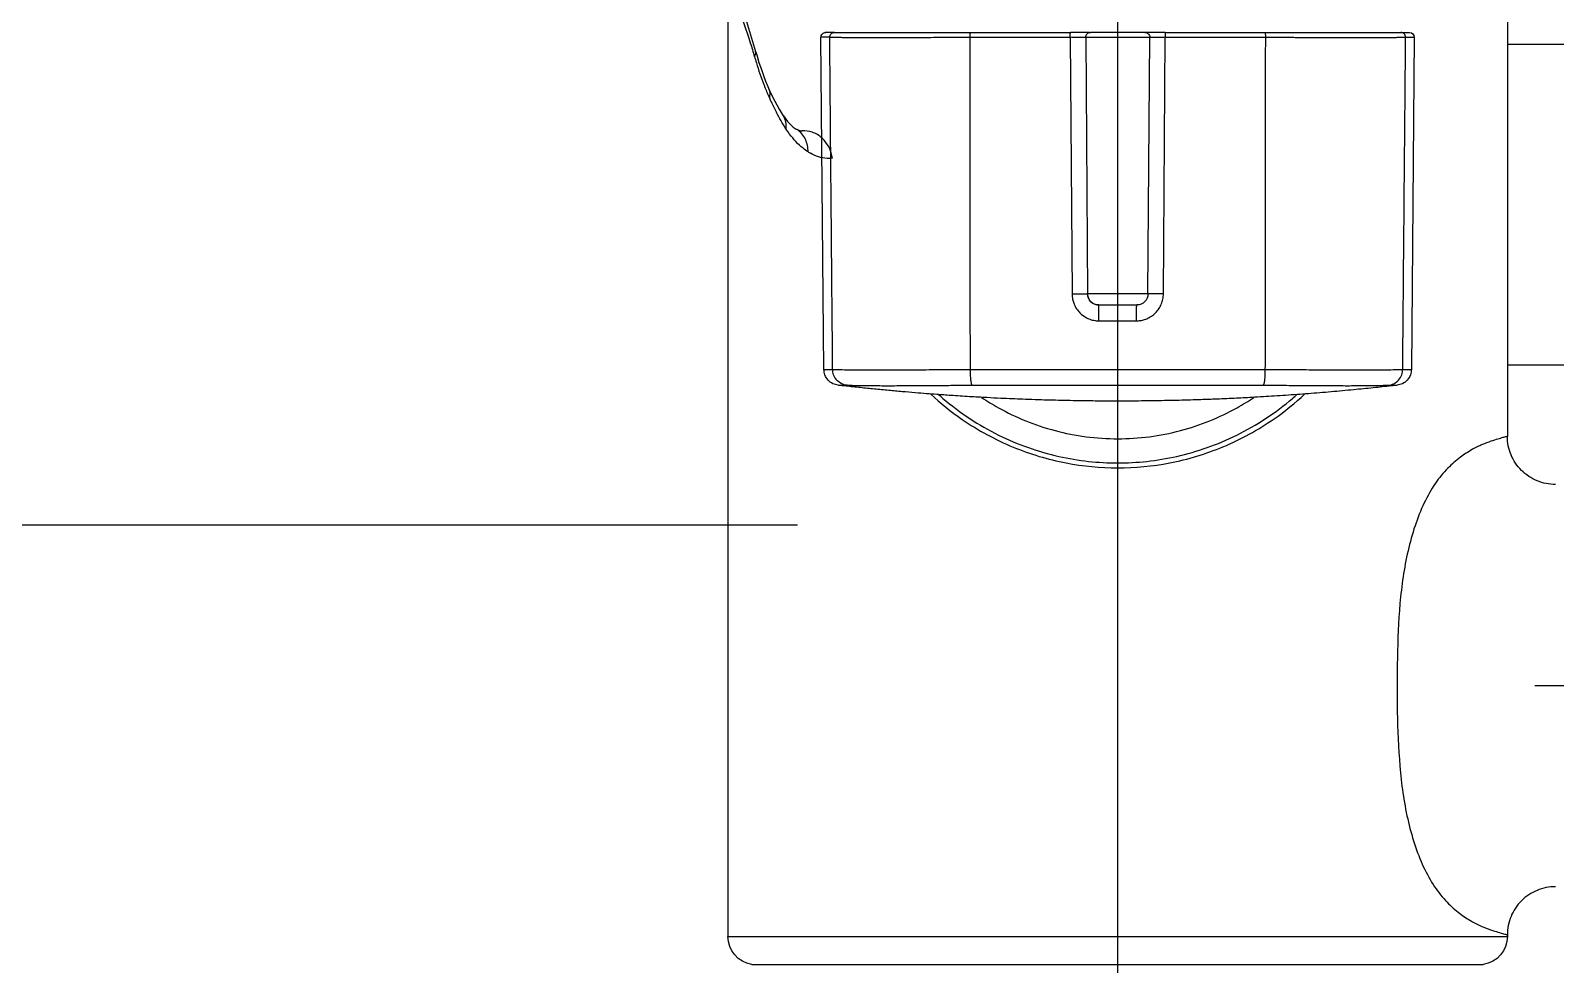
# Model space of a CAD drawing. Header units: millimetres. Extents: x 18456 to 179493, y -203649 to 469211.
# Drawn here: x 103222.5 to 103317.6, y -179311.6 to -179253.3 of the extents above; entities that cross this region are included whole.
import ezdxf

# ---------------------------------------------------------------- set-up
doc = ezdxf.new("R2010")
doc.units = ezdxf.units.MM
doc.layers.add('X-평면도(기본형)$0$FUR', color=6, linetype='Continuous', true_color=0xff00ff)
doc.layers.add('X-평면도(기본형)$0$TIL', color=5, linetype='Continuous', true_color=0x0000ff)

# ---------------------------------------------------------------- blocks, each defined once
blk = doc.blocks.new('X-평면도(기본형)$0$A$C5C7666B6')
at = {"layer": 'X-평면도(기본형)$0$FUR', "color": 1, "true_color": 0xff0000}
for p, q in [((94.3, 283.569), (94.3, 19.863)), ((68.297, 65.355), (38.241, 65.355))]:
    blk.add_line(p, q, dxfattribs=at)
at = {"layer": 'X-평면도(기본형)$0$FUR'}
for p, q in [((70, 113.655), (70, 80.905)), ((118.6, 109.292), (118.6, 49.709)), ((75.803, 105.813), (75.803, 105.807)), ((75.803, 105.807), (75.983, 85.079)), ((75.863, 105.803), (75.803, 105.803)), ((112.249, 105.805), (112.797, 105.805)), ((112.616, 85.077), (112.797, 105.805)), ((116.02, 102.529), (115.818, 102.095)), ((113.977, 99.962), (113.979, 99.962)), ((114.526, 100.204), (114.346, 100.079)), ((76.88, 84.095), (76.875, 84.095)), ((111.721, 84.095), (111.726, 84.095)), ((70.002, 80.905), (70, 80.905)), ((70, 49.805), (70, 49.709)), ((118.6, 49.709), (70, 49.709)), ((117.098, 47.952), (71.502, 47.952))]:
    blk.add_line(p, q, dxfattribs=at)
at = {"layer": 'X-평면도(기본형)$0$FUR', "color": 8, "true_color": 0x808080}
for p, q in [((91.445, 89.802), (91.335, 105.803)), ((92.224, 105.802), (92.296, 105.803)), ((92.408, 89.8), (92.296, 105.803)), ((96.056, 106.105), (95.992, 106.105)), ((96.292, 105.803), (96.18, 89.8)), ((96.292, 105.803), (96.18, 89.8)), ((96.292, 105.803), (96.292, 105.803)), ((97.254, 105.803), (97.144, 89.802)), ((96.18, 89.8), (96.18, 89.8)), ((95.466, 88.114), (93.123, 88.114))]:
    blk.add_line(p, q, dxfattribs=at)
at = {"layer": 'X-평면도(기본형)$0$FUR'}
for points in [[(118.943, 110.775), (118.198, 108.958), (117.441, 106.793), (116.869, 104.916)], [(103.502, 105.803), (102.723, 105.803), (101.944, 105.803), (101.164, 105.803), (100.383, 105.803), (99.602, 105.803), (98.82, 105.803), (98.037, 105.803), (97.254, 105.803)], [(116.869, 104.916), (116.806, 104.703), (116.661, 104.234)], [(116.661, 104.234), (116.515, 103.798), (116.378, 103.414), (116.249, 103.075), (116.111, 102.737), (116.021, 102.531)], [(115.818, 102.095), (115.4, 101.316), (115.148, 100.907)], [(115.143, 100.899), (114.877, 100.552), (114.526, 100.204)], [(114.349, 100.081), (114.239, 100.024), (114.055, 99.965), (113.979, 99.961)]]:
    blk.add_lwpolyline(points, dxfattribs=at)
at = {"layer": 'X-평면도(기본형)$0$FUR', "color": 8, "true_color": 0x808080}
for points in [[(96.292, 105.803), (96.223, 105.803), (96.024, 105.803), (95.706, 105.803), (95.292, 105.803), (94.81, 105.803), (94.293, 105.803), (93.776, 105.803), (93.294, 105.803), (92.881, 105.803), (92.563, 105.803), (92.364, 105.803), (92.296, 105.803)], [(92.408, 89.8), (92.472, 89.8), (92.66, 89.8), (92.96, 89.8), (93.35, 89.8), (93.805, 89.8), (94.293, 89.8), (94.781, 89.8), (95.236, 89.8), (95.627, 89.8), (95.927, 89.8), (96.116, 89.8), (96.18, 89.8)]]:
    blk.add_lwpolyline(points, dxfattribs=at)
at = {"layer": 'X-평면도(기본형)$0$FUR'}
for centre, radius, start, end in [((76.103, 105.805), 0.3, 90, 178.58663), ((112.497, 105.805), 0.3, 359.59023, 90), ((172.747, 88.18), 58.169, 162.72555, 163.5905), ((101.28, 108.664), 16.162, 327.91593, 332.15177), ((115.029, 98.887), 1.374, 119.80994, 122.54139), ((108.969, 104.102), 7.227, 323.15313, 326.18455), ((71.779, 49.709), 1.779, 180, 261.04658), ((116.821, 49.709), 1.779, 278.95342, 0)]:
    blk.add_arc(centre, radius, start, end, dxfattribs=at)
at = {"layer": 'X-평면도(기본형)$0$FUR', "color": 8, "true_color": 0x808080}
for centre, radius, start, end in [((92.596, 105.805), 0.3, 90.00007, 180.3999), ((95.992, 105.805), 0.3, 359.60048, 89.99995), ((93.108, 89.805), 0.7, 180.40014, 270.00001), ((95.48, 89.805), 0.7, 269.99992, 359.60009)]:
    blk.add_arc(centre, radius, start, end, dxfattribs=at)
at = {"layer": 'X-평면도(기본형)$0$FUR'}
for points, knots in [([(118.983, 110.162), (118.64, 109.408), (117.992, 107.857), (117.455, 106.265), (117.202, 105.453)], [0, 0, 0, 0, 2.484401, 5.037105, 5.037105, 5.037105, 5.037105]), ([(76.346, 105.803), (76.13, 105.803), (75.809, 105.803), (75.85, 105.803), (75.863, 105.803)], [0, 0, 0, 0, 0.668371, 1, 1, 1, 1]), ([(76.643, 106.105), (76.485, 106.105), (76.17, 106.105), (76.126, 106.105), (76.103, 106.105)], [0, 0, 0, 0, 0.501284, 1, 1, 1, 1]), ([(76.345, 105.805), (76.345, 105.884), (76.378, 105.962), (76.488, 106.073), (76.565, 106.105), (76.643, 106.105)], [0, 0, 0, 0, 0.5, 0.5, 1, 1, 1, 1]), ([(78.815, 105.802), (78.742, 105.802), (78.599, 105.802), (78.394, 105.802), (78.199, 105.802), (78.013, 105.802), (77.837, 105.802), (77.67, 105.802), (77.512, 105.802), (77.364, 105.802), (77.225, 105.802), (77.094, 105.802), (76.973, 105.802), (76.861, 105.803), (76.758, 105.803), (76.665, 105.803), (76.581, 105.803), (76.507, 105.803), (76.443, 105.803), (76.388, 105.803), (76.36, 105.803), (76.345, 105.803)], [0, 0, 0, 0, 0.0538561, 0.1072844, 0.1603381, 0.2130682, 0.2655241, 0.3177538, 0.3698047, 0.4217241, 0.4735599, 0.5253609, 0.5771768, 0.6290645, 0.6810928, 0.7333369, 0.7858718, 0.838765, 0.8920688, 0.9458132, 1, 1, 1, 1]), ([(76.435, 95.426), (76.417, 97.433), (76.386, 100.892), (76.358, 104.35), (76.346, 105.803)], [0, 0, 0, 0, 0.580062, 1, 1, 1, 1]), ([(85.123, 106.105), (84.583, 106.105), (84.056, 106.105), (83.025, 106.105), (82.521, 106.105), (81.545, 106.105), (81.083, 106.105), (80.209, 106.105), (79.797, 106.105), (78.645, 106.105), (78.023, 106.105), (77.073, 106.105), (76.772, 106.105), (76.643, 106.105)], [0, 0, 0, 0, 0.125, 0.125, 0.25, 0.25, 0.375, 0.375, 0.5, 0.5, 0.75, 0.75, 1, 1, 1, 1]), ([(85.087, 105.804), (84.967, 105.804), (84.729, 105.803), (84.379, 105.803), (84.039, 105.803), (83.708, 105.803), (83.386, 105.803), (83.073, 105.802), (82.768, 105.802), (82.471, 105.802), (82.182, 105.802), (81.899, 105.802), (81.624, 105.802), (81.355, 105.802), (81.093, 105.802), (80.837, 105.802), (80.588, 105.802), (80.345, 105.802), (80.108, 105.802), (79.877, 105.802), (79.653, 105.802), (79.434, 105.802), (79.221, 105.802), (79.014, 105.802), (78.881, 105.802), (78.815, 105.802)], [0, 0, 0, 0, 0.050301, 0.099469, 0.147557, 0.194655, 0.240863, 0.286277, 0.330992, 0.375092, 0.418655, 0.461746, 0.504422, 0.546727, 0.588709, 0.630415, 0.671887, 0.71317, 0.754301, 0.79532, 0.836263, 0.877167, 0.918067, 0.959, 1, 1, 1, 1]), ([(85.123, 106.105), (85.114, 106.105), (85.104, 106.073), (85.091, 105.961), (85.087, 105.883), (85.087, 105.804)], [0, 0, 0, 0, 0.5, 0.5, 1, 1, 1, 1]), ([(111.951, 106.105), (111.887, 106.105), (111.778, 106.105), (111.475, 106.105), (111.28, 106.105), (110.806, 106.105), (110.531, 106.105), (109.908, 106.105), (109.56, 106.105), (108.408, 106.105), (107.533, 106.105), (105.577, 106.105), (104.547, 106.105), (103.466, 106.105)], [0, 0, 0, 0, 0.125, 0.125, 0.25, 0.25, 0.375, 0.375, 0.5, 0.5, 0.75, 0.75, 1, 1, 1, 1]), ([(103.502, 105.805), (103.502, 105.884), (103.498, 105.962), (103.485, 106.073), (103.476, 106.105), (103.466, 106.105)], [0, 0, 0, 0, 0.5, 0.5, 1, 1, 1, 1]), ([(112.25, 105.803), (112.234, 105.803), (112.203, 105.803), (112.143, 105.803), (112.072, 105.803), (111.99, 105.803), (111.897, 105.803), (111.792, 105.803), (111.676, 105.803), (111.548, 105.803), (111.41, 105.802), (111.26, 105.802), (111.1, 105.802), (110.928, 105.802), (110.744, 105.802), (110.549, 105.802), (110.342, 105.802), (110.122, 105.802), (109.89, 105.802), (109.645, 105.802), (109.283, 105.802), (108.786, 105.802), (108.131, 105.802), (107.431, 105.802), (106.557, 105.802), (105.578, 105.803), (104.611, 105.803), (103.945, 105.805), (103.609, 105.803), (103.502, 105.803)], [0, 0, 0, 0, 0.026333, 0.05253, 0.078594, 0.104538, 0.130389, 0.156176, 0.181936, 0.207705, 0.23352, 0.259413, 0.285413, 0.311543, 0.337827, 0.364293, 0.390968, 0.417883, 0.445069, 0.472561, 0.500394, 0.562263, 0.624242, 0.686762, 0.750302, 0.8476, 0.92374, 0.975634, 1, 1, 1, 1]), ([(111.951, 106.105), (111.986, 106.105), (112.057, 106.105), (112.15, 106.105), (112.234, 106.105), (112.308, 106.105), (112.371, 106.105), (112.425, 106.105), (112.468, 106.105), (112.501, 106.105), (112.524, 106.105), (112.531, 106.105), (112.535, 106.105)], [0, 0, 0, 0, 0.10008, 0.20011, 0.300101, 0.400067, 0.500019, 0.59997, 0.699931, 0.799915, 0.899934, 1, 1, 1, 1]), ([(112.249, 105.805), (112.249, 105.876), (112.22, 105.959), (112.103, 106.076), (112.021, 106.105), (111.951, 106.105)], [0, 0, 0, 0, 0.5, 0.5, 1, 1, 1, 1]), ([(112.071, 85.084), (112.076, 85.826), (112.088, 87.379), (112.119, 90.818), (112.16, 95.522), (112.208, 100.875), (112.237, 104.343), (112.25, 105.803)], [0, 0, 0, 0, 0.107377, 0.224968, 0.497871, 0.788607, 1, 1, 1, 1]), ([(116.947, 104.613), (116.907, 104.477), (116.729, 103.89), (116.532, 103.31), (116.363, 102.869)], [0, 0, 0, 0, 0.424869, 1.838587, 1.838587, 1.838587, 1.838587]), ([(116.948, 104.615), (116.93, 104.639), (116.874, 104.728), (116.848, 104.844), (116.869, 104.916)], [0, 0, 0, 0, 0.0898052, 0.3168057, 0.3168057, 0.3168057, 0.3168057]), ([(116.363, 102.869), (116.339, 102.805), (116.229, 102.521), (116.111, 102.24), (116.014, 102.024)], [0, 0, 0, 0, 0.2062498, 0.914466, 0.914466, 0.914466, 0.914466]), ([(116.014, 102.024), (115.979, 101.946), (115.836, 101.64), (115.687, 101.337), (115.569, 101.115)], [0, 0, 0, 0, 0.257703, 1.012206, 1.012206, 1.012206, 1.012206]), ([(116.014, 102.024), (116, 102.066), (115.956, 102.23), (115.968, 102.414), (116.02, 102.529)], [0, 0, 0, 0, 0.1325501, 0.5110321, 0.5110321, 0.5110321, 0.5110321]), ([(114.973, 100.08), (114.952, 100.22), (114.95, 100.51), (115.061, 100.782), (115.143, 100.899)], [0, 0, 0, 0, 0.4250114, 0.8515801, 0.8515801, 0.8515801, 0.8515801]), ([(112.076, 98.258), (112.145, 98.725), (112.492, 99.427), (113.301, 99.917), (113.763, 99.979), (113.977, 99.962)], [0, 0, 0, 0, 1.417202, 2.1267, 2.771234, 2.771234, 2.771234, 2.771234]), ([(113.604, 98.655), (113.601, 98.922), (113.701, 99.465), (114.065, 99.902), (114.29, 100.045)], [0, 0, 0, 0, 0.799293, 1.601049, 1.601049, 1.601049, 1.601049]), ([(113.604, 98.655), (113.71, 98.724), (114.141, 99.04), (114.506, 99.441), (114.752, 99.768)], [0, 0, 0, 0, 0.377284, 1.603588, 1.603588, 1.603588, 1.603588]), ([(112.076, 98.258), (112.187, 98.244), (112.666, 98.227), (113.144, 98.385), (113.459, 98.569)], [0, 0, 0, 0, 0.336815, 1.43228, 1.43228, 1.43228, 1.43228]), ([(76.525, 85.084), (76.518, 85.899), (76.504, 87.623), (76.483, 90.045), (76.459, 92.677), (76.444, 94.401), (76.435, 95.426)], [0, 0, 0, 0, 0.236428, 0.499997, 0.702445, 1, 1, 1, 1]), ([(103.476, 85.084), (103.48, 85.979), (103.487, 87.702), (103.491, 90.152), (103.49, 92.705), (103.488, 94.428), (103.487, 95.426)], [0, 0, 0, 0, 0.259452, 0.5, 0.710447, 1, 1, 1, 1]), ([(75.983, 85.08), (75.996, 84.963), (76.023, 84.721), (76.226, 84.404), (76.521, 84.17), (76.759, 84.119), (76.874, 84.095)], [0, 0, 0, 0, 0.241574, 0.4999987, 0.7584257, 1, 1, 1, 1]), ([(85.113, 85.084), (84.566, 85.084), (84.032, 85.08), (82.99, 85.072), (82.482, 85.067), (81.491, 85.061), (81.022, 85.058), (80.137, 85.055), (79.721, 85.054), (78.943, 85.054), (78.59, 85.055), (77.96, 85.058), (77.682, 85.061), (77.202, 85.067), (77.005, 85.072), (76.699, 85.08), (76.589, 85.084), (76.525, 85.084)], [0, 0, 0, 0, 0.125, 0.125, 0.25, 0.25, 0.375, 0.375, 0.5, 0.5, 0.625, 0.625, 0.75, 0.75, 0.875, 0.875, 1, 1, 1, 1]), ([(77.422, 84.097), (77.312, 84.108), (77.196, 84.139), (76.975, 84.246), (76.871, 84.323), (76.699, 84.512), (76.632, 84.623), (76.546, 84.854), (76.525, 84.973), (76.525, 85.084)], [0, 0, 0, 0, 0.25, 0.25, 0.5, 0.5, 0.75, 0.75, 1, 1, 1, 1]), ([(85.113, 85.084), (85.113, 84.973), (85.116, 84.854), (85.126, 84.623), (85.134, 84.512), (85.155, 84.323), (85.167, 84.246), (85.193, 84.139), (85.207, 84.108), (85.22, 84.097)], [0, 0, 0, 0, 0.25, 0.25, 0.5, 0.5, 0.75, 0.75, 1, 1, 1, 1]), ([(103.37, 84.097), (103.383, 84.108), (103.396, 84.139), (103.423, 84.246), (103.435, 84.323), (103.455, 84.512), (103.463, 84.623), (103.473, 84.854), (103.476, 84.973), (103.476, 85.084)], [0, 0, 0, 0, 0.25, 0.25, 0.5, 0.5, 0.75, 0.75, 1, 1, 1, 1]), ([(112.07, 85.084), (111.939, 85.084), (111.633, 85.071), (110.912, 85.061), (110.633, 85.058), (110.002, 85.055), (109.651, 85.054), (108.873, 85.054), (108.455, 85.055), (107.57, 85.058), (107.102, 85.061), (106.112, 85.067), (105.601, 85.072), (104.557, 85.08), (104.023, 85.084), (103.476, 85.084)], [0, 0, 0, 0, 0.25, 0.25, 0.375, 0.375, 0.5, 0.5, 0.625, 0.625, 0.75, 0.75, 0.875, 0.875, 1, 1, 1, 1]), ([(111.173, 84.097), (111.283, 84.108), (111.399, 84.139), (111.619, 84.246), (111.723, 84.323), (111.895, 84.512), (111.962, 84.623), (112.049, 84.854), (112.069, 84.973), (112.07, 85.084)], [0, 0, 0, 0, 0.25, 0.25, 0.5, 0.5, 0.75, 0.75, 1, 1, 1, 1]), ([(111.726, 84.095), (111.841, 84.119), (112.079, 84.17), (112.374, 84.404), (112.577, 84.721), (112.604, 84.963), (112.617, 85.08)], [0, 0, 0, 0, 0.241576, 0.499999, 0.758422, 1, 1, 1, 1]), ([(77.422, 84.097), (77.263, 84.097), (76.953, 84.096), (76.904, 84.095), (76.88, 84.095)], [0, 0, 0, 0, 0.511432, 1, 1, 1, 1]), ([(76.88, 84.094), (77, 84.081), (77.474, 84.028), (78.401, 83.927), (79.409, 83.827), (80.285, 83.745), (80.992, 83.682), (81.703, 83.622), (82.442, 83.563), (83.164, 83.509), (83.783, 83.465), (84.484, 83.418), (85.214, 83.373), (86.068, 83.324), (87.086, 83.273), (88.171, 83.226), (89.368, 83.183), (90.661, 83.146), (92.103, 83.119), (93.403, 83.106), (94.61, 83.105), (95.728, 83.11), (97, 83.127), (98.243, 83.154), (99.363, 83.188), (100.187, 83.217), (100.874, 83.245), (101.627, 83.279), (102.538, 83.324), (103.58, 83.384), (104.611, 83.45), (105.503, 83.514), (106.217, 83.568), (106.947, 83.626), (107.738, 83.693), (108.587, 83.77), (109.464, 83.854), (110.346, 83.943), (111.133, 84.029), (111.561, 84.076), (111.721, 84.094)], [0, 0, 0, 0, 0.01063, 0.042068, 0.075591, 0.095367, 0.115026, 0.134562, 0.15449, 0.176992, 0.202274, 0.224709, 0.244276, 0.263995, 0.295244, 0.330715, 0.359327, 0.399033, 0.440157, 0.479783, 0.509292, 0.539975, 0.572764, 0.614422, 0.646375, 0.670341, 0.690082, 0.710474, 0.73419, 0.765054, 0.799177, 0.824983, 0.844415, 0.865005, 0.887474, 0.911087, 0.935864, 0.960469, 0.985181, 1, 1, 1, 1]), ([(85.22, 84.097), (85.123, 84.097), (84.927, 84.097), (84.636, 84.096), (84.347, 84.094), (84.059, 84.092), (83.63, 84.089), (83.067, 84.083), (82.384, 84.078), (81.727, 84.074), (80.894, 84.07), (79.942, 84.068), (79.138, 84.07), (78.598, 84.074), (78.246, 84.078), (77.949, 84.083), (77.736, 84.089), (77.59, 84.094), (77.489, 84.097), (77.444, 84.097), (77.422, 84.097)], [0, 0, 0, 0, 0.024882, 0.049731, 0.074572, 0.099435, 0.124345, 0.186884, 0.249458, 0.312141, 0.37475, 0.499851, 0.62511, 0.687646, 0.750257, 0.812885, 0.875585, 0.917104, 0.958533, 1, 1, 1, 1]), ([(94.476, 84.095), (94.201, 84.095), (93.647, 84.095), (92.811, 84.095), (91.965, 84.095), (90.884, 84.095), (89.573, 84.096), (88.069, 84.096), (86.618, 84.097), (85.681, 84.097), (85.22, 84.097)], [0, 0, 0, 0, 0.089096, 0.1792, 0.270331, 0.362515, 0.528992, 0.694906, 0.850045, 1, 1, 1, 1]), ([(103.37, 84.097), (103.088, 84.098), (102.524, 84.098), (101.674, 84.097), (100.82, 84.097), (99.959, 84.096), (98.864, 84.096), (97.542, 84.096), (96.003, 84.095), (94.983, 84.095), (94.476, 84.095)], [0, 0, 0, 0, 0.095321, 0.191124, 0.28742, 0.384223, 0.481547, 0.65682, 0.829592, 1, 1, 1, 1]), ([(111.173, 84.097), (111.16, 84.097), (111.134, 84.097), (111.083, 84.096), (111.024, 84.094), (110.955, 84.092), (110.876, 84.09), (110.788, 84.087), (110.69, 84.085), (110.583, 84.082), (110.467, 84.08), (110.174, 84.075), (109.617, 84.071), (108.651, 84.067), (107.511, 84.071), (106.437, 84.076), (105.526, 84.083), (104.899, 84.089), (104.341, 84.094), (103.858, 84.097), (103.532, 84.097), (103.37, 84.097)], [0, 0, 0, 0, 0.025077, 0.050053, 0.074956, 0.099813, 0.124653, 0.149501, 0.174387, 0.199337, 0.224379, 0.24954, 0.374838, 0.499873, 0.624906, 0.750207, 0.812903, 0.875566, 0.91708, 0.958516, 1, 1, 1, 1]), ([(111.726, 84.095), (111.725, 84.095), (111.723, 84.095), (111.709, 84.095), (111.687, 84.095), (111.656, 84.096), (111.607, 84.096), (111.531, 84.096), (111.424, 84.097), (111.305, 84.098), (111.217, 84.097), (111.173, 84.097)], [0, 0, 0, 0, 0.084997, 0.171122, 0.258386, 0.346799, 0.43637, 0.59321, 0.748814, 0.874407, 1, 1, 1, 1]), ([(67, 77.905), (67.39, 77.905), (68.18, 78.06), (69.176, 78.73), (69.845, 79.726), (70, 80.515), (70, 80.905)], [0, 0, 0, 0, 1.170664, 2.341384, 3.512105, 4.682769, 4.682769, 4.682769, 4.682769]), ([(70.002, 80.905), (70.028, 80.893), (70.124, 80.875), (70.321, 80.815), (70.637, 80.725), (71.066, 80.585), (71.611, 80.387), (72.256, 80.065), (72.985, 79.583), (73.776, 78.899), (74.556, 77.949), (75.238, 76.728), (75.793, 75.308), (76.222, 73.758), (76.523, 72.133), (76.771, 69.907), (76.882, 67.094), (76.883, 63.715), (76.777, 60.901), (76.536, 58.673), (76.243, 57.045), (75.821, 55.491), (75.275, 54.061), (74.6, 52.828), (73.826, 51.861), (73.031, 51.165), (72.3, 50.67), (71.649, 50.341), (70.993, 50.096), (70.554, 49.962), (70.3, 49.888)], [0, 0, 0, 0, 0.084821, 0.29084, 0.618994, 1.069306, 1.644258, 2.357898, 3.225185, 4.259722, 5.485079, 6.893205, 8.435031, 10.051118, 11.709486, 13.388526, 16.766202, 20.148393, 23.526298, 25.206193, 26.866037, 28.484944, 30.031056, 31.448478, 32.682912, 33.726967, 34.603956, 35.326205, 35.90942, 36.703333, 36.703333, 36.703333, 36.703333]), ([(67, 52.805), (67.39, 52.805), (68.18, 52.651), (69.176, 51.981), (69.845, 50.985), (70, 50.196), (70, 49.805)], [0, 0, 0, 0, 1.170668, 2.3414, 3.512138, 4.682825, 4.682825, 4.682825, 4.682825]), ([(70.3, 49.888), (70.256, 49.875), (70.182, 49.854), (70.095, 49.831), (70.046, 49.817), (70.021, 49.812), (70.01, 49.807), (70, 49.807), (70, 49.805)], [0, 0, 0, 0, 0.1361482, 0.2332087, 0.2670942, 0.2912878, 0.3058565, 0.3109058, 0.3109058, 0.3109058, 0.3109058])]:
    blk.add_open_spline(points, degree=3, knots=knots, dxfattribs=at)
for points in [[(76.346, 105.803), (76.346, 105.804), (76.346, 105.804), (76.345, 105.805)], [(91.335, 105.803), (89.247, 105.803), (87.162, 105.803), (85.087, 105.804)], [(91.346, 106.105), (89.266, 106.105), (87.19, 106.105), (85.123, 106.105)], [(103.466, 106.105), (101.4, 106.105), (99.323, 106.105), (97.243, 106.105)], [(103.502, 105.803), (103.502, 105.804), (103.502, 105.804), (103.502, 105.805)], [(113.604, 98.656), (113.557, 98.625), (113.508, 98.596), (113.459, 98.569)], [(76.525, 85.084), (76.162, 85.084), (75.983, 85.08), (75.983, 85.08)], [(94.294, 85.08), (91.234, 85.08), (88.174, 85.084), (85.113, 85.084)], [(103.476, 85.084), (100.415, 85.084), (97.355, 85.08), (94.294, 85.08)], [(112.617, 85.08), (112.617, 85.08), (112.436, 85.084), (112.07, 85.084)]]:
    blk.add_open_spline(points, degree=3, dxfattribs=at)
at = {"layer": 'X-평면도(기본형)$0$FUR', "color": 8, "true_color": 0x808080}
for points, knots in [([(85.087, 105.804), (85.091, 105.155), (85.099, 103.714), (85.103, 101.339), (85.105, 98.536), (85.102, 94.524), (85.096, 89.993), (85.108, 86.538), (85.113, 85.084)], [0, 0, 0, 0, 0.093947, 0.208573, 0.343878, 0.499862, 0.789432, 1, 1, 1, 1]), ([(91.346, 106.105), (91.345, 106.105), (91.344, 106.1), (91.341, 106.081), (91.34, 106.066), (91.338, 106.029), (91.337, 106.006), (91.336, 105.955), (91.335, 105.926), (91.335, 105.866), (91.335, 105.834), (91.335, 105.803)], [0, 0, 0, 0, 0.2, 0.2, 0.4, 0.4, 0.6, 0.6, 0.8, 0.8, 1, 1, 1, 1]), ([(91.335, 105.803), (91.446, 105.802), (91.559, 105.802), (91.767, 105.802), (91.866, 105.802), (92.035, 105.802), (92.108, 105.802), (92.187, 105.802), (92.207, 105.802), (92.224, 105.802)], [0.1309591, 0.1309591, 0.1309591, 0.1309591, 0.1746079, 0.1746079, 0.2182569, 0.2182569, 0.2619047, 0.2619047, 0.2796954, 0.2796954, 0.2796954, 0.2796954]), ([(91.346, 106.105), (91.379, 106.105), (91.446, 106.105), (91.544, 106.105), (91.641, 106.105), (91.736, 106.105), (91.874, 106.105), (92.049, 106.105), (92.238, 106.105), (92.394, 106.105), (92.508, 106.105), (92.583, 106.105), (92.592, 106.105), (92.596, 106.105)], [0, 0, 0, 0, 0.050373, 0.100279, 0.150011, 0.199861, 0.250122, 0.374615, 0.499854, 0.624341, 0.749531, 0.874291, 1, 1, 1, 1]), ([(92.596, 106.105), (92.597, 106.105), (92.599, 106.105), (92.615, 106.105), (92.641, 106.105), (92.677, 106.105), (92.746, 106.105), (92.872, 106.105), (93.085, 106.105), (93.343, 106.105), (93.639, 106.105), (93.96, 106.105), (94.293, 106.105), (94.627, 106.105), (94.947, 106.105), (95.243, 106.105), (95.501, 106.105), (95.715, 106.105), (95.855, 106.105), (95.938, 106.105), (95.983, 106.105), (95.989, 106.105), (95.992, 106.105)], [0, 0, 0, 0, 0.0252112, 0.0501751, 0.0750457, 0.0999785, 0.1251282, 0.1875117, 0.2500942, 0.3124777, 0.3750601, 0.4374437, 0.5000261, 0.5624096, 0.624992, 0.6873755, 0.749958, 0.8123414, 0.8749239, 0.9166047, 0.9580556, 1, 1, 1, 1]), ([(96.056, 106.105), (96.064, 106.105), (96.097, 106.105), (96.34, 106.105), (96.745, 106.105), (97.077, 106.105), (97.243, 106.105)], [0, 0, 0, 0, 0.0965789, 0.3974466, 0.6982474, 1, 1, 1, 1]), ([(96.292, 105.803), (96.292, 105.803), (96.311, 105.803), (96.386, 105.802), (96.441, 105.802), (96.581, 105.802), (96.667, 105.802), (96.857, 105.802), (96.964, 105.802), (97.132, 105.802), (97.194, 105.803), (97.254, 105.803)], [0.3492209, 0.3492209, 0.3492209, 0.3492209, 0.3928713, 0.3928713, 0.4365218, 0.4365218, 0.4801707, 0.4801707, 0.5238184, 0.5238184, 0.5475363, 0.5475363, 0.5475363, 0.5475363]), ([(97.254, 105.803), (97.254, 105.834), (97.254, 105.866), (97.253, 105.926), (97.253, 105.955), (97.251, 106.006), (97.251, 106.029), (97.249, 106.066), (97.248, 106.081), (97.245, 106.1), (97.244, 106.105), (97.243, 106.105)], [0, 0, 0, 0, 0.2, 0.2, 0.4, 0.4, 0.6, 0.6, 0.8, 0.8, 1, 1, 1, 1]), ([(103.487, 95.426), (103.486, 96.881), (103.484, 99.488), (103.486, 102.946), (103.497, 104.951), (103.502, 105.803)], [0, 0, 0, 0, 0.420431, 0.753763, 1, 1, 1, 1]), ([(91.445, 89.802), (91.547, 89.803), (91.649, 89.803), (91.841, 89.804), (91.932, 89.804), (92.095, 89.804), (92.167, 89.804), (92.285, 89.804), (92.33, 89.803), (92.392, 89.802), (92.408, 89.801), (92.408, 89.8)], [0, 0, 0, 0, 0.2, 0.2, 0.4, 0.4, 0.6, 0.6, 0.8, 0.8, 0.9999999, 0.9999999, 0.9999999, 0.9999999]), ([(93.123, 88.114), (93.081, 88.115), (92.998, 88.117), (92.873, 88.132), (92.745, 88.156), (92.614, 88.192), (92.423, 88.263), (92.187, 88.39), (91.932, 88.601), (91.722, 88.858), (91.592, 89.103), (91.517, 89.311), (91.477, 89.472), (91.451, 89.636), (91.447, 89.747), (91.445, 89.802)], [0, 0, 0, 0, 0.047648, 0.095131, 0.142724, 0.195837, 0.249338, 0.373625, 0.498465, 0.623262, 0.748715, 0.811222, 0.87421, 0.937198, 1, 1, 1, 1]), ([(97.144, 89.802), (97.143, 89.758), (97.14, 89.669), (97.123, 89.536), (97.097, 89.406), (97.06, 89.278), (96.991, 89.092), (96.866, 88.856), (96.632, 88.572), (96.368, 88.368), (96.123, 88.246), (95.951, 88.184), (95.792, 88.144), (95.629, 88.119), (95.52, 88.116), (95.466, 88.114)], [0, 0, 0, 0, 0.050796, 0.101115, 0.151261, 0.201542, 0.252262, 0.37743, 0.502607, 0.668464, 0.751555, 0.813476, 0.87575, 0.938084, 1, 1, 1, 1]), ([(96.18, 89.8), (96.18, 89.751), (96.174, 89.7), (96.146, 89.575), (96.115, 89.501), (96.032, 89.368), (95.979, 89.308), (95.856, 89.21), (95.786, 89.171), (95.638, 89.119), (95.559, 89.105), (95.48, 89.105)], [0, 0, 0, 0, 0.0360324, 0.0360324, 0.093115, 0.093115, 0.1502143, 0.1502143, 0.2073108, 0.2073108, 0.2644075, 0.2644075, 0.2644075, 0.2644075]), ([(97.144, 89.802), (97.042, 89.803), (96.94, 89.803), (96.748, 89.804), (96.657, 89.804), (96.494, 89.804), (96.422, 89.804), (96.304, 89.804), (96.258, 89.803), (96.196, 89.802), (96.18, 89.801), (96.18, 89.8)], [0, 0, 0, 0, 0.2, 0.2, 0.4, 0.4, 0.6, 0.6, 0.8, 0.8, 1, 1, 1, 1]), ([(93.123, 88.114), (93.123, 88.218), (93.123, 88.322), (93.122, 88.52), (93.121, 88.613), (93.119, 88.781), (93.118, 88.855), (93.116, 88.977), (93.114, 89.025), (93.111, 89.089), (93.11, 89.105), (93.108, 89.105)], [0, 0, 0, 0, 0.2, 0.2, 0.4, 0.4, 0.6, 0.6, 0.8, 0.8, 1, 1, 1, 1]), ([(95.48, 89.105), (95.479, 89.105), (95.478, 89.105), (95.466, 89.105), (95.448, 89.105), (95.423, 89.105), (95.375, 89.105), (95.287, 89.105), (95.138, 89.105), (94.957, 89.105), (94.683, 89.105), (94.293, 89.105), (93.905, 89.105), (93.63, 89.105), (93.45, 89.105), (93.301, 89.105), (93.192, 89.105), (93.121, 89.105), (93.112, 89.105), (93.108, 89.105)], [0, 0, 0, 0, 0.025257, 0.050261, 0.075165, 0.100124, 0.125293, 0.187718, 0.250427, 0.312852, 0.375561, 0.500081, 0.624601, 0.687025, 0.749735, 0.812159, 0.874869, 0.937221, 1, 1, 1, 1]), ([(95.466, 88.114), (95.466, 88.374), (95.467, 88.632), (95.473, 88.999), (95.476, 89.105), (95.48, 89.105)], [0, 0, 0, 0, 0.5, 0.5, 1, 1, 1, 1]), ([(105.956, 83.548), (105.341, 82.973), (103.742, 81.683), (100.914, 80.145), (97.603, 79.154), (94.287, 78.839), (90.963, 79.157), (87.635, 80.16), (84.818, 81.703), (83.233, 82.987), (82.632, 83.549)], [0.2719405, 0.2719405, 0.2719405, 0.2719405, 0.3168058, 0.3811235, 0.4424996, 0.4999936, 0.5579276, 0.6196726, 0.6842347, 0.7280806, 0.7280806, 0.7280806, 0.7280806]), ([(105.463, 83.511), (105.374, 83.432), (104.755, 82.895), (103.55, 81.984), (101.756, 80.956), (99.894, 80.17), (98.007, 79.628), (96.138, 79.316), (94.294, 79.216), (92.451, 79.316), (90.582, 79.628), (88.695, 80.17), (86.833, 80.956), (85.039, 81.984), (83.833, 82.895), (83.214, 83.433), (83.125, 83.512)], [0.1202701, 0.1202701, 0.1202701, 0.1202701, 0.1313704, 0.1965955, 0.2608444, 0.3236647, 0.3846647, 0.4435245, 0.4999999, 0.5564755, 0.6153353, 0.6763353, 0.7391556, 0.8034046, 0.8686295, 0.8797721, 0.8797721, 0.8797721, 0.8797721]), ([(102.787, 83.339), (102.444, 83.11), (101.556, 82.565), (100.034, 81.834), (98.2, 81.222), (96.272, 80.842), (94.294, 80.714), (92.317, 80.842), (90.389, 81.222), (88.555, 81.834), (87.033, 82.566), (86.144, 83.11), (85.801, 83.34)], [0.1925645, 0.1925645, 0.1925645, 0.1925645, 0.2347443, 0.2991707, 0.3651883, 0.4323109, 0.4999999, 0.5676891, 0.6348117, 0.7008293, 0.7652557, 0.8074732, 0.8074732, 0.8074732, 0.8074732])]:
    blk.add_open_spline(points, degree=3, knots=knots, dxfattribs=at)
blk = doc.blocks.new('X-평면도(기본형)$0$A$C019C01BD')
at = {"layer": 'X-평면도(기본형)$0$FUR', "xscale": -1, "rotation": 90}
blk.add_blockref('X-평면도(기본형)$0$A$C5C7666B6', (198.484, 1200.297), dxfattribs=at)
blk = doc.blocks.new('X-평면도(기본형)$0$T1')
at = {"layer": 'X-평면도(기본형)$0$FUR', "color": 8, "true_color": 0x808080}
for p, q in [((7.5, 330), (70, 330)), ((0, 310), (70, 310))]:
    blk.add_line(p, q, dxfattribs=at)
blk = doc.blocks.new('X-평면도(기본형)$0$ba17001400')
at = {"layer": 'X-평면도(기본형)$0$TIL'}
blk.add_line((1800, 414.253), (1800, 1500), dxfattribs=at)
at = {"layer": 'X-평면도(기본형)$0$FUR', "linetype": 'ByBlock', "rotation": 180}
blk.add_blockref('X-평면도(기본형)$0$A$C019C01BD', (1923.129, 1500.297), dxfattribs=at)
at = {"layer": 'X-평면도(기본형)$0$FUR', "xscale": -1, "rotation": 270}
blk.add_blockref('X-평면도(기본형)$0$T1', (1500, 300), dxfattribs=at)

msp = doc.modelspace()

# ---------------------------------------------------------------- block references
at = {"rotation": 90.00000000000001}
msp.add_blockref('X-평면도(기본형)$0$ba17001400', (103684.568, -181084.154), dxfattribs=at)

doc.saveas('drawing.dxf')
